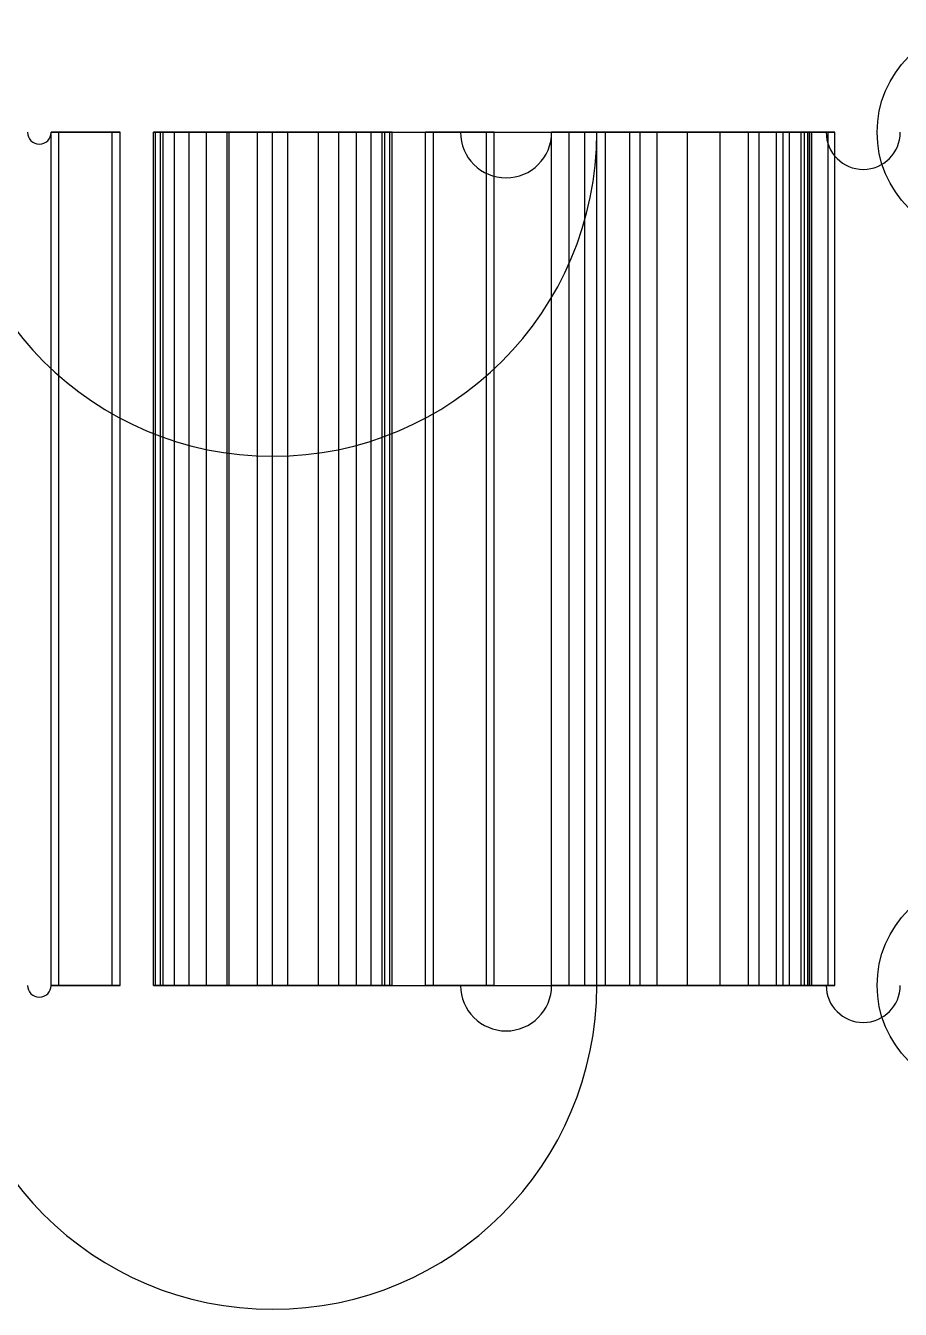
# Model space of a CAD drawing. Header units: millimetres. Extents: x -27 to 27, y -6.8 to 20.2.
# Drawn here: x -5.21 to 13.24, y -6.84 to 20.25 of the extents above; entities that cross this region are included whole.
import ezdxf

# ---------------------------------------------------------------- set-up
doc = ezdxf.new("R2010")
doc.units = ezdxf.units.MM
doc.layers.add('Part', color=7, linetype='CONTINUOUS')

msp = doc.modelspace()

# ---------------------------------------------------------------- linework, layer by layer
at = {"layer": 'Part'}
for p, q in [((-4.673, 18, -19.699), (-4.509, 18, -19.742)), ((-4.509, 18, 19.742), (-4.673, 18, 19.699)), ((-4.673, 0, -19.699), (-4.673, 18, -19.699)), ((-4.673, 18, -19.699), (-4.509, 18, -19.742)), ((-4.673, 0, -19.699), (-4.673, 18, -19.699)), ((-4.673, 0, 19.699), (-4.673, 18, 19.699)), ((-4.509, 18, 19.742), (-4.673, 18, 19.699)), ((-4.673, 0, 19.699), (-4.673, 18, 19.699)), ((-4.509, 18, -19.742), (-3.389, 18, -19.964)), ((-3.389, 18, 19.964), (-4.509, 18, 19.742)), ((-4.509, 0, -19.742), (-4.509, 18, -19.742)), ((-4.509, 18, -19.742), (-3.389, 18, -19.964)), ((-4.509, 0, -19.742), (-4.509, 18, -19.742)), ((-4.509, 0, 19.742), (-4.509, 18, 19.742)), ((-3.389, 18, 19.964), (-4.509, 18, 19.742)), ((-4.509, 0, 19.742), (-4.509, 18, 19.742)), ((-3.389, 18, -19.964), (-3.221, 18, -19.988)), ((-3.221, 18, 19.988), (-3.389, 18, 19.964)), ((-3.389, 0, -19.964), (-3.389, 18, -19.964)), ((-3.389, 18, -19.964), (-3.221, 18, -19.988)), ((-3.389, 0, -19.964), (-3.389, 18, -19.964)), ((-3.389, 0, 19.964), (-3.389, 18, 19.964)), ((-3.221, 18, 19.988), (-3.389, 18, 19.964)), ((-3.389, 0, 19.964), (-3.389, 18, 19.964)), ((-3.221, 0, -19.988), (-3.221, 18, -19.988)), ((-3.221, 0, -19.988), (-3.221, 18, -19.988)), ((-3.221, 0, 19.988), (-3.221, 18, 19.988)), ((-3.221, 0, 19.988), (-3.221, 18, 19.988)), ((-2.516, 18, -22.412), (-2.47, 18, -23.163)), ((-2.367, 18, -21.09), (-2.516, 18, -22.412)), ((-2.47, 18, 23.163), (-2.516, 18, 22.412)), ((-2.516, 18, 22.412), (-2.367, 18, 21.09)), ((-2.516, 0, -22.412), (-2.516, 18, -22.412)), ((-2.516, 18, -22.412), (-2.47, 18, -23.163)), ((-2.516, 0, -22.412), (-2.516, 18, -22.412)), ((-2.367, 18, -21.09), (-2.516, 18, -22.412)), ((-2.516, 0, 22.412), (-2.516, 18, 22.412)), ((-2.47, 18, 23.163), (-2.516, 18, 22.412)), ((-2.516, 0, 22.412), (-2.516, 18, 22.412)), ((-2.516, 18, 22.412), (-2.367, 18, 21.09)), ((-2.47, 18, -23.163), (-2.312, 18, -23.924)), ((-2.312, 18, 23.924), (-2.47, 18, 23.163)), ((-2.47, 0, -23.163), (-2.47, 18, -23.163)), ((-2.47, 18, -23.163), (-2.312, 18, -23.924)), ((-2.47, 0, -23.163), (-2.47, 18, -23.163)), ((-2.47, 0, 23.163), (-2.47, 18, 23.163)), ((-2.312, 18, 23.924), (-2.47, 18, 23.163)), ((-2.47, 0, 23.163), (-2.47, 18, 23.163)), ((-2.367, 0, -21.09), (-2.367, 18, -21.09)), ((-2.367, 0, -21.09), (-2.367, 18, -21.09)), ((-2.367, 0, 21.09), (-2.367, 18, 21.09)), ((-2.367, 0, 21.09), (-2.367, 18, 21.09)), ((-2.312, 18, -23.924), (-2.074, 18, -24.689)), ((-2.074, 18, 24.689), (-2.312, 18, 23.924)), ((-2.312, 0, -23.924), (-2.312, 18, -23.924)), ((-2.312, 18, -23.924), (-2.074, 18, -24.689)), ((-2.312, 0, -23.924), (-2.312, 18, -23.924)), ((-2.312, 0, 23.924), (-2.312, 18, 23.924)), ((-2.074, 18, 24.689), (-2.312, 18, 23.924)), ((-2.312, 0, 23.924), (-2.312, 18, 23.924)), ((-2.074, 18, -24.689), (-1.766, 18, -25.456)), ((-1.766, 18, 25.456), (-2.074, 18, 24.689)), ((-2.074, 0, -24.689), (-2.074, 18, -24.689)), ((-2.074, 18, -24.689), (-1.766, 18, -25.456)), ((-2.074, 0, -24.689), (-2.074, 18, -24.689)), ((-2.074, 0, 24.689), (-2.074, 18, 24.689)), ((-1.766, 18, 25.456), (-2.074, 18, 24.689)), ((-2.074, 0, 24.689), (-2.074, 18, 24.689)), ((-1.766, 18, -25.456), (-1.395, 18, -26.222)), ((-1.395, 18, 26.222), (-1.766, 18, 25.456)), ((-1.766, 0, -25.456), (-1.766, 18, -25.456)), ((-1.766, 18, -25.456), (-1.395, 18, -26.222)), ((-1.766, 0, -25.456), (-1.766, 18, -25.456)), ((-1.766, 0, 25.456), (-1.766, 18, 25.456)), ((-1.395, 18, 26.222), (-1.766, 18, 25.456)), ((-1.766, 0, 25.456), (-1.766, 18, 25.456)), ((-1.395, 18, -26.222), (-0.963, 18, -26.983)), ((-0.963, 18, 26.983), (-1.395, 18, 26.222)), ((-1.395, 0, -26.222), (-1.395, 18, -26.222)), ((-1.395, 18, -26.222), (-0.963, 18, -26.983)), ((-1.395, 0, -26.222), (-1.395, 18, -26.222)), ((-1.395, 0, 26.222), (-1.395, 18, 26.222)), ((-0.963, 18, 26.983), (-1.395, 18, 26.222)), ((-1.395, 0, 26.222), (-1.395, 18, 26.222)), ((-0.963, 18, -26.983), (-0.321, 18, -26.998)), ((-0.321, 18, 26.998), (-0.963, 18, 26.983)), ((-0.963, 0, -26.983), (-0.963, 18, -26.983)), ((-0.963, 18, -26.983), (-0.321, 18, -26.998)), ((-0.963, 0, -26.983), (-0.963, 18, -26.983)), ((-0.963, 0, 26.983), (-0.963, 18, 26.983)), ((-0.321, 18, 26.998), (-0.963, 18, 26.983)), ((-0.963, 0, 26.983), (-0.963, 18, 26.983)), ((-0.918, 18, 12.471), (-0.005, 18, 16.009)), ((-0.918, 18, 12.471), (-0.005, 18, 16.009)), ((-0.918, 0, 12.471), (-0.918, 18, 12.471)), ((-0.918, 0, 12.471), (-0.918, 18, 12.471)), ((-0.321, 18, -26.998), (0.321, 18, -26.998)), ((0.321, 18, 26.998), (-0.321, 18, 26.998)), ((-0.321, 0, -26.998), (-0.321, 18, -26.998)), ((-0.321, 18, -26.998), (0.321, 18, -26.998)), ((-0.321, 0, -26.998), (-0.321, 18, -26.998)), ((-0.321, 0, 26.998), (-0.321, 18, 26.998)), ((0.321, 18, 26.998), (-0.321, 18, 26.998)), ((-0.321, 0, 26.998), (-0.321, 18, 26.998)), ((-0.005, 18, 16.009), (7.748, 18, 14.009)), ((-0.005, 0, 16.009), (-0.005, 18, 16.009)), ((-0.005, 18, 16.009), (7.748, 18, 14.009)), ((-0.005, 0, 16.009), (-0.005, 18, 16.009)), ((0.321, 18, -26.998), (0.963, 18, -26.983)), ((0.963, 18, 26.983), (0.321, 18, 26.998)), ((0.321, 0, -26.998), (0.321, 18, -26.998)), ((0.321, 18, -26.998), (0.963, 18, -26.983)), ((0.321, 0, -26.998), (0.321, 18, -26.998)), ((0.321, 0, 26.998), (0.321, 18, 26.998)), ((0.963, 18, 26.983), (0.321, 18, 26.998)), ((0.321, 0, 26.998), (0.321, 18, 26.998)), ((0.963, 18, -26.983), (1.395, 18, -26.222)), ((1.395, 18, 26.222), (0.963, 18, 26.983)), ((0.963, 0, -26.983), (0.963, 18, -26.983)), ((0.963, 18, -26.983), (1.395, 18, -26.222)), ((0.963, 0, -26.983), (0.963, 18, -26.983)), ((0.963, 0, 26.983), (0.963, 18, 26.983)), ((1.395, 18, 26.222), (0.963, 18, 26.983)), ((0.963, 0, 26.983), (0.963, 18, 26.983)), ((1.395, 18, -26.222), (1.766, 18, -25.456)), ((1.766, 18, 25.456), (1.395, 18, 26.222)), ((1.395, 0, -26.222), (1.395, 18, -26.222)), ((1.395, 18, -26.222), (1.766, 18, -25.456)), ((1.395, 0, -26.222), (1.395, 18, -26.222)), ((1.395, 0, 26.222), (1.395, 18, 26.222)), ((1.766, 18, 25.456), (1.395, 18, 26.222)), ((1.395, 0, 26.222), (1.395, 18, 26.222)), ((1.766, 18, -25.456), (2.074, 18, -24.689)), ((2.074, 18, 24.689), (1.766, 18, 25.456)), ((1.766, 0, -25.456), (1.766, 18, -25.456)), ((1.766, 18, -25.456), (2.074, 18, -24.689)), ((1.766, 0, -25.456), (1.766, 18, -25.456)), ((1.766, 0, 25.456), (1.766, 18, 25.456)), ((2.074, 18, 24.689), (1.766, 18, 25.456)), ((1.766, 0, 25.456), (1.766, 18, 25.456)), ((2.074, 18, -24.689), (2.312, 18, -23.924)), ((2.312, 18, 23.924), (2.074, 18, 24.689)), ((2.074, 0, -24.689), (2.074, 18, -24.689)), ((2.074, 18, -24.689), (2.312, 18, -23.924)), ((2.074, 0, -24.689), (2.074, 18, -24.689)), ((2.074, 0, 24.689), (2.074, 18, 24.689)), ((2.312, 18, 23.924), (2.074, 18, 24.689)), ((2.074, 0, 24.689), (2.074, 18, 24.689)), ((2.312, 18, -23.924), (2.47, 18, -23.163)), ((2.47, 18, 23.163), (2.312, 18, 23.924)), ((2.312, 0, -23.924), (2.312, 18, -23.924)), ((2.312, 18, -23.924), (2.47, 18, -23.163)), ((2.312, 0, -23.924), (2.312, 18, -23.924)), ((2.312, 0, 23.924), (2.312, 18, 23.924)), ((2.47, 18, 23.163), (2.312, 18, 23.924)), ((2.312, 0, 23.924), (2.312, 18, 23.924)), ((2.516, 18, -22.412), (2.367, 18, -21.09)), ((2.367, 18, 21.09), (2.516, 18, 22.412)), ((2.367, 0, -21.09), (2.367, 18, -21.09)), ((2.367, 0, -21.09), (2.367, 18, -21.09)), ((2.516, 18, -22.412), (2.367, 18, -21.09)), ((2.367, 0, 21.09), (2.367, 18, 21.09)), ((2.367, 0, 21.09), (2.367, 18, 21.09)), ((2.367, 18, 21.09), (2.516, 18, 22.412)), ((2.47, 18, -23.163), (2.516, 18, -22.412)), ((2.516, 18, 22.412), (2.47, 18, 23.163)), ((2.47, 0, -23.163), (2.47, 18, -23.163)), ((2.47, 18, -23.163), (2.516, 18, -22.412)), ((2.47, 0, -23.163), (2.47, 18, -23.163)), ((2.47, 0, 23.163), (2.47, 18, 23.163)), ((2.516, 18, 22.412), (2.47, 18, 23.163)), ((2.47, 0, 23.163), (2.47, 18, 23.163)), ((2.516, 0, -22.412), (2.516, 18, -22.412)), ((2.516, 0, -22.412), (2.516, 18, -22.412)), ((2.516, 0, 22.412), (2.516, 18, 22.412)), ((2.516, 0, 22.412), (2.516, 18, 22.412)), ((3.221, 18, -19.988), (3.389, 18, -19.964)), ((3.389, 18, 19.964), (3.221, 18, 19.988)), ((3.221, 0, -19.988), (3.221, 18, -19.988)), ((3.221, 18, -19.988), (3.389, 18, -19.964)), ((3.221, 0, -19.988), (3.221, 18, -19.988)), ((3.221, 0, 19.988), (3.221, 18, 19.988)), ((3.389, 18, 19.964), (3.221, 18, 19.988)), ((3.221, 0, 19.988), (3.221, 18, 19.988)), ((3.389, 18, -19.964), (4.509, 18, -19.742)), ((4.509, 18, 19.742), (3.389, 18, 19.964)), ((3.389, 0, -19.964), (3.389, 18, -19.964)), ((3.389, 18, -19.964), (4.509, 18, -19.742)), ((3.389, 0, -19.964), (3.389, 18, -19.964)), ((3.389, 0, 19.964), (3.389, 18, 19.964)), ((4.509, 18, 19.742), (3.389, 18, 19.964)), ((3.389, 0, 19.964), (3.389, 18, 19.964)), ((4.509, 18, -19.742), (4.673, 18, -19.699)), ((4.673, 18, 19.699), (4.509, 18, 19.742)), ((4.509, 0, -19.742), (4.509, 18, -19.742)), ((4.509, 18, -19.742), (4.673, 18, -19.699)), ((4.509, 0, -19.742), (4.509, 18, -19.742)), ((4.509, 0, 19.742), (4.509, 18, 19.742)), ((4.673, 18, 19.699), (4.509, 18, 19.742)), ((4.509, 0, 19.742), (4.509, 18, 19.742)), ((4.673, 0, -19.699), (4.673, 18, -19.699)), ((4.673, 0, -19.699), (4.673, 18, -19.699)), ((4.673, 0, 19.699), (4.673, 18, 19.699)), ((4.673, 0, 19.699), (4.673, 18, 19.699)), ((5.884, 18, -20.39), (6.253, 18, -21.669)), ((6.253, 18, 21.669), (5.884, 18, 20.39)), ((5.884, 0, -20.39), (5.884, 18, -20.39)), ((5.884, 18, -20.39), (6.253, 18, -21.669)), ((5.884, 0, -20.39), (5.884, 18, -20.39)), ((5.884, 0, 20.39), (5.884, 18, 20.39)), ((6.253, 18, 21.669), (5.884, 18, 20.39)), ((5.884, 0, 20.39), (5.884, 18, 20.39)), ((6.253, 18, -21.669), (6.582, 18, -22.345)), ((6.582, 18, 22.345), (6.253, 18, 21.669)), ((6.253, 0, -21.669), (6.253, 18, -21.669)), ((6.253, 18, -21.669), (6.582, 18, -22.345)), ((6.253, 0, -21.669), (6.253, 18, -21.669)), ((6.253, 0, 21.669), (6.253, 18, 21.669)), ((6.582, 18, 22.345), (6.253, 18, 21.669)), ((6.253, 0, 21.669), (6.253, 18, 21.669)), ((6.582, 18, -22.345), (7.019, 18, -22.987)), ((7.019, 18, 22.987), (6.582, 18, 22.345)), ((6.582, 0, -22.345), (6.582, 18, -22.345)), ((6.582, 18, -22.345), (7.019, 18, -22.987)), ((6.582, 0, -22.345), (6.582, 18, -22.345)), ((6.582, 0, 22.345), (6.582, 18, 22.345)), ((7.019, 18, 22.987), (6.582, 18, 22.345)), ((6.582, 0, 22.345), (6.582, 18, 22.345)), ((6.836, 18, 10.471), (7.748, 18, 14.009)), ((6.836, 18, 10.471), (7.748, 18, 14.009)), ((6.836, 0, 10.471), (6.836, 18, 10.471)), ((6.836, 0, 10.471), (6.836, 18, 10.471)), ((7.019, 18, -22.987), (7.532, 18, -23.604)), ((7.532, 18, 23.604), (7.019, 18, 22.987)), ((7.019, 0, -22.987), (7.019, 18, -22.987)), ((7.019, 18, -22.987), (7.532, 18, -23.604)), ((7.019, 0, -22.987), (7.019, 18, -22.987)), ((7.019, 0, 22.987), (7.019, 18, 22.987)), ((7.532, 18, 23.604), (7.019, 18, 22.987)), ((7.019, 0, 22.987), (7.019, 18, 22.987)), ((7.532, 18, -23.604), (8.11, 18, -24.195)), ((8.11, 18, 24.195), (7.532, 18, 23.604)), ((7.532, 0, -23.604), (7.532, 18, -23.604)), ((7.532, 18, -23.604), (8.11, 18, -24.195)), ((7.532, 0, -23.604), (7.532, 18, -23.604)), ((7.532, 0, 23.604), (7.532, 18, 23.604)), ((8.11, 18, 24.195), (7.532, 18, 23.604)), ((7.532, 0, 23.604), (7.532, 18, 23.604)), ((7.748, 0, 14.009), (7.748, 18, 14.009)), ((7.748, 0, 14.009), (7.748, 18, 14.009)), ((8.11, 18, -24.195), (8.746, 18, -24.76)), ((8.746, 18, 24.76), (8.11, 18, 24.195)), ((8.11, 0, -24.195), (8.11, 18, -24.195)), ((8.11, 18, -24.195), (8.746, 18, -24.76)), ((8.11, 0, -24.195), (8.11, 18, -24.195)), ((8.11, 0, 24.195), (8.11, 18, 24.195)), ((8.746, 18, 24.76), (8.11, 18, 24.195)), ((8.11, 0, 24.195), (8.11, 18, 24.195)), ((8.746, 18, -24.76), (9.436, 18, -25.297)), ((9.436, 18, 25.297), (8.746, 18, 24.76)), ((8.746, 0, -24.76), (8.746, 18, -24.76)), ((8.746, 18, -24.76), (9.436, 18, -25.297)), ((8.746, 0, -24.76), (8.746, 18, -24.76)), ((8.746, 0, 24.76), (8.746, 18, 24.76)), ((9.436, 18, 25.297), (8.746, 18, 24.76)), ((8.746, 0, 24.76), (8.746, 18, 24.76)), ((9.436, 18, -25.297), (10.035, 18, -25.066)), ((10.035, 18, 25.066), (9.436, 18, 25.297)), ((9.436, 0, -25.297), (9.436, 18, -25.297)), ((9.436, 18, -25.297), (10.035, 18, -25.066)), ((9.436, 0, -25.297), (9.436, 18, -25.297)), ((9.436, 0, 25.297), (9.436, 18, 25.297)), ((10.035, 18, 25.066), (9.436, 18, 25.297)), ((9.436, 0, 25.297), (9.436, 18, 25.297)), ((10.035, 18, -25.066), (10.628, 18, -24.82)), ((10.628, 18, 24.82), (10.035, 18, 25.066)), ((10.035, 0, -25.066), (10.035, 18, -25.066)), ((10.035, 18, -25.066), (10.628, 18, -24.82)), ((10.035, 0, -25.066), (10.035, 18, -25.066)), ((10.035, 0, 25.066), (10.035, 18, 25.066)), ((10.628, 18, 24.82), (10.035, 18, 25.066)), ((10.035, 0, 25.066), (10.035, 18, 25.066)), ((10.901, 18, -19.743), (10.258, 18, -18.579)), ((10.258, 18, 18.579), (10.901, 18, 19.743)), ((10.258, 0, -18.579), (10.258, 18, -18.579)), ((10.258, 0, -18.579), (10.258, 18, -18.579)), ((10.901, 18, -19.743), (10.258, 18, -18.579)), ((10.258, 0, 18.579), (10.258, 18, 18.579)), ((10.258, 0, 18.579), (10.258, 18, 18.579)), ((10.258, 18, 18.579), (10.901, 18, 19.743)), ((10.625, 18, -17.234), (10.771, 18, -17.148)), ((10.771, 18, 17.148), (10.625, 18, 17.234)), ((10.625, 0, -17.234), (10.625, 18, -17.234)), ((10.625, 18, -17.234), (10.771, 18, -17.148)), ((10.625, 0, -17.234), (10.625, 18, -17.234)), ((10.625, 0, 17.234), (10.625, 18, 17.234)), ((10.771, 18, 17.148), (10.625, 18, 17.234)), ((10.625, 0, 17.234), (10.625, 18, 17.234)), ((10.628, 18, -24.82), (11.216, 18, -24.56)), ((11.216, 18, 24.56), (10.628, 18, 24.82)), ((10.628, 0, -24.82), (10.628, 18, -24.82)), ((10.628, 18, -24.82), (11.216, 18, -24.56)), ((10.628, 0, -24.82), (10.628, 18, -24.82)), ((10.628, 0, 24.82), (10.628, 18, 24.82)), ((11.216, 18, 24.56), (10.628, 18, 24.82)), ((10.628, 0, 24.82), (10.628, 18, 24.82)), ((10.771, 18, -17.148), (11.72, 18, -16.513)), ((11.72, 18, 16.513), (10.771, 18, 17.148)), ((10.771, 0, -17.148), (10.771, 18, -17.148)), ((10.771, 18, -17.148), (11.72, 18, -16.513)), ((10.771, 0, -17.148), (10.771, 18, -17.148)), ((10.771, 0, 17.148), (10.771, 18, 17.148)), ((11.72, 18, 16.513), (10.771, 18, 17.148)), ((10.771, 0, 17.148), (10.771, 18, 17.148)), ((11.146, 18, -20.454), (10.901, 18, -19.743)), ((10.901, 18, 19.743), (11.146, 18, 20.454)), ((10.901, 0, -19.743), (10.901, 18, -19.743)), ((10.901, 0, -19.743), (10.901, 18, -19.743)), ((11.146, 18, -20.454), (10.901, 18, -19.743)), ((10.901, 0, 19.743), (10.901, 18, 19.743)), ((10.901, 0, 19.743), (10.901, 18, 19.743)), ((10.901, 18, 19.743), (11.146, 18, 20.454)), ((11.291, 18, -21.218), (11.146, 18, -20.454)), ((11.146, 18, 20.454), (11.291, 18, 21.218)), ((11.146, 0, -20.454), (11.146, 18, -20.454)), ((11.146, 0, -20.454), (11.146, 18, -20.454)), ((11.291, 18, -21.218), (11.146, 18, -20.454)), ((11.146, 0, 20.454), (11.146, 18, 20.454)), ((11.146, 0, 20.454), (11.146, 18, 20.454)), ((11.146, 18, 20.454), (11.291, 18, 21.218)), ((11.216, 18, -24.56), (11.323, 18, -23.692)), ((11.323, 18, 23.692), (11.216, 18, 24.56)), ((11.216, 0, -24.56), (11.216, 18, -24.56)), ((11.216, 18, -24.56), (11.323, 18, -23.692)), ((11.216, 0, -24.56), (11.216, 18, -24.56)), ((11.216, 0, 24.56), (11.216, 18, 24.56)), ((11.323, 18, 23.692), (11.216, 18, 24.56)), ((11.216, 0, 24.56), (11.216, 18, 24.56)), ((11.364, 18, -22.016), (11.291, 18, -21.218)), ((11.291, 18, 21.218), (11.364, 18, 22.016)), ((11.291, 0, -21.218), (11.291, 18, -21.218)), ((11.291, 0, -21.218), (11.291, 18, -21.218)), ((11.364, 18, -22.016), (11.291, 18, -21.218)), ((11.291, 0, 21.218), (11.291, 18, 21.218)), ((11.291, 0, 21.218), (11.291, 18, 21.218)), ((11.291, 18, 21.218), (11.364, 18, 22.016)), ((11.323, 18, -23.692), (11.374, 18, -22.843)), ((11.374, 18, 22.843), (11.323, 18, 23.692)), ((11.323, 0, -23.692), (11.323, 18, -23.692)), ((11.323, 18, -23.692), (11.374, 18, -22.843)), ((11.323, 0, -23.692), (11.323, 18, -23.692)), ((11.323, 0, 23.692), (11.323, 18, 23.692)), ((11.374, 18, 22.843), (11.323, 18, 23.692)), ((11.323, 0, 23.692), (11.323, 18, 23.692)), ((11.374, 18, -22.843), (11.364, 18, -22.016)), ((11.364, 18, 22.016), (11.374, 18, 22.843)), ((11.364, 0, -22.016), (11.364, 18, -22.016)), ((11.364, 0, -22.016), (11.364, 18, -22.016)), ((11.374, 18, -22.843), (11.364, 18, -22.016)), ((11.364, 0, 22.016), (11.364, 18, 22.016)), ((11.364, 0, 22.016), (11.364, 18, 22.016)), ((11.364, 18, 22.016), (11.374, 18, 22.843)), ((11.374, 0, -22.843), (11.374, 18, -22.843)), ((11.374, 0, -22.843), (11.374, 18, -22.843)), ((11.374, 0, 22.843), (11.374, 18, 22.843)), ((11.374, 0, 22.843), (11.374, 18, 22.843)), ((11.72, 18, -16.513), (11.856, 18, -16.412)), ((11.856, 18, 16.412), (11.72, 18, 16.513)), ((11.72, 0, -16.513), (11.72, 18, -16.513)), ((11.72, 18, -16.513), (11.856, 18, -16.412)), ((11.72, 0, -16.513), (11.72, 18, -16.513)), ((11.72, 0, 16.513), (11.72, 18, 16.513)), ((11.856, 18, 16.412), (11.72, 18, 16.513)), ((11.72, 0, 16.513), (11.72, 18, 16.513)), ((11.856, 0, -16.412), (11.856, 18, -16.412)), ((11.856, 0, -16.412), (11.856, 18, -16.412)), ((11.856, 0, 16.412), (11.856, 18, 16.412)), ((11.856, 0, 16.412), (11.856, 18, 16.412)), ((-4.673, 0, -19.699), (-4.509, 0, -19.742)), ((-4.509, 0, 19.742), (-4.673, 0, 19.699)), ((-4.673, 0, -19.699), (-4.509, 0, -19.742)), ((-4.509, 0, 19.742), (-4.673, 0, 19.699)), ((-4.509, 0, -19.742), (-3.389, 0, -19.964)), ((-3.389, 0, 19.964), (-4.509, 0, 19.742)), ((-4.509, 0, -19.742), (-3.389, 0, -19.964)), ((-3.389, 0, 19.964), (-4.509, 0, 19.742)), ((-3.389, 0, -19.964), (-3.221, 0, -19.988)), ((-3.221, 0, 19.988), (-3.389, 0, 19.964)), ((-3.389, 0, -19.964), (-3.221, 0, -19.988)), ((-3.221, 0, 19.988), (-3.389, 0, 19.964)), ((-2.516, 0, -22.412), (-2.47, 0, -23.163)), ((-2.367, 0, -21.09), (-2.516, 0, -22.412)), ((-2.47, 0, 23.163), (-2.516, 0, 22.412)), ((-2.516, 0, 22.412), (-2.367, 0, 21.09)), ((-2.516, 0, -22.412), (-2.47, 0, -23.163)), ((-2.367, 0, -21.09), (-2.516, 0, -22.412)), ((-2.47, 0, 23.163), (-2.516, 0, 22.412)), ((-2.516, 0, 22.412), (-2.367, 0, 21.09)), ((-2.47, 0, -23.163), (-2.312, 0, -23.924)), ((-2.312, 0, 23.924), (-2.47, 0, 23.163)), ((-2.47, 0, -23.163), (-2.312, 0, -23.924)), ((-2.312, 0, 23.924), (-2.47, 0, 23.163)), ((-2.312, 0, -23.924), (-2.074, 0, -24.689)), ((-2.074, 0, 24.689), (-2.312, 0, 23.924)), ((-2.312, 0, -23.924), (-2.074, 0, -24.689)), ((-2.074, 0, 24.689), (-2.312, 0, 23.924)), ((-2.074, 0, -24.689), (-1.766, 0, -25.456)), ((-1.766, 0, 25.456), (-2.074, 0, 24.689)), ((-2.074, 0, -24.689), (-1.766, 0, -25.456)), ((-1.766, 0, 25.456), (-2.074, 0, 24.689)), ((-1.766, 0, -25.456), (-1.395, 0, -26.222)), ((-1.395, 0, 26.222), (-1.766, 0, 25.456)), ((-1.766, 0, -25.456), (-1.395, 0, -26.222)), ((-1.395, 0, 26.222), (-1.766, 0, 25.456)), ((-1.395, 0, -26.222), (-0.963, 0, -26.983)), ((-0.963, 0, 26.983), (-1.395, 0, 26.222)), ((-1.395, 0, -26.222), (-0.963, 0, -26.983)), ((-0.963, 0, 26.983), (-1.395, 0, 26.222)), ((-0.963, 0, -26.983), (-0.321, 0, -26.998)), ((-0.321, 0, 26.998), (-0.963, 0, 26.983)), ((-0.963, 0, -26.983), (-0.321, 0, -26.998)), ((-0.321, 0, 26.998), (-0.963, 0, 26.983)), ((-0.918, 0, 12.471), (-0.005, 0, 16.009)), ((-0.918, 0, 12.471), (-0.005, 0, 16.009)), ((-0.321, 0, -26.998), (0.321, 0, -26.998)), ((0.321, 0, 26.998), (-0.321, 0, 26.998)), ((-0.321, 0, -26.998), (0.321, 0, -26.998)), ((0.321, 0, 26.998), (-0.321, 0, 26.998)), ((-0.005, 0, 16.009), (7.748, 0, 14.009)), ((-0.005, 0, 16.009), (7.748, 0, 14.009)), ((0.321, 0, -26.998), (0.963, 0, -26.983)), ((0.963, 0, 26.983), (0.321, 0, 26.998)), ((0.321, 0, -26.998), (0.963, 0, -26.983)), ((0.963, 0, 26.983), (0.321, 0, 26.998)), ((0.963, 0, -26.983), (1.395, 0, -26.222)), ((1.395, 0, 26.222), (0.963, 0, 26.983)), ((0.963, 0, -26.983), (1.395, 0, -26.222)), ((1.395, 0, 26.222), (0.963, 0, 26.983)), ((1.395, 0, -26.222), (1.766, 0, -25.456)), ((1.766, 0, 25.456), (1.395, 0, 26.222)), ((1.395, 0, -26.222), (1.766, 0, -25.456)), ((1.766, 0, 25.456), (1.395, 0, 26.222)), ((1.766, 0, -25.456), (2.074, 0, -24.689)), ((2.074, 0, 24.689), (1.766, 0, 25.456)), ((1.766, 0, -25.456), (2.074, 0, -24.689)), ((2.074, 0, 24.689), (1.766, 0, 25.456)), ((2.074, 0, -24.689), (2.312, 0, -23.924)), ((2.312, 0, 23.924), (2.074, 0, 24.689)), ((2.074, 0, -24.689), (2.312, 0, -23.924)), ((2.312, 0, 23.924), (2.074, 0, 24.689)), ((2.312, 0, -23.924), (2.47, 0, -23.163)), ((2.47, 0, 23.163), (2.312, 0, 23.924)), ((2.312, 0, -23.924), (2.47, 0, -23.163)), ((2.47, 0, 23.163), (2.312, 0, 23.924)), ((2.516, 0, -22.412), (2.367, 0, -21.09)), ((2.367, 0, 21.09), (2.516, 0, 22.412)), ((2.516, 0, -22.412), (2.367, 0, -21.09)), ((2.367, 0, 21.09), (2.516, 0, 22.412)), ((2.47, 0, -23.163), (2.516, 0, -22.412)), ((2.516, 0, 22.412), (2.47, 0, 23.163)), ((2.47, 0, -23.163), (2.516, 0, -22.412)), ((2.516, 0, 22.412), (2.47, 0, 23.163)), ((3.221, 0, -19.988), (3.389, 0, -19.964)), ((3.389, 0, 19.964), (3.221, 0, 19.988)), ((3.221, 0, -19.988), (3.389, 0, -19.964)), ((3.389, 0, 19.964), (3.221, 0, 19.988)), ((3.389, 0, -19.964), (4.509, 0, -19.742)), ((4.509, 0, 19.742), (3.389, 0, 19.964)), ((3.389, 0, -19.964), (4.509, 0, -19.742)), ((4.509, 0, 19.742), (3.389, 0, 19.964)), ((4.509, 0, -19.742), (4.673, 0, -19.699)), ((4.673, 0, 19.699), (4.509, 0, 19.742)), ((4.509, 0, -19.742), (4.673, 0, -19.699)), ((4.673, 0, 19.699), (4.509, 0, 19.742)), ((5.884, 0, -20.39), (6.253, 0, -21.669)), ((6.253, 0, 21.669), (5.884, 0, 20.39)), ((5.884, 0, -20.39), (6.253, 0, -21.669)), ((6.253, 0, 21.669), (5.884, 0, 20.39)), ((6.253, 0, -21.669), (6.582, 0, -22.345)), ((6.582, 0, 22.345), (6.253, 0, 21.669)), ((6.253, 0, -21.669), (6.582, 0, -22.345)), ((6.582, 0, 22.345), (6.253, 0, 21.669)), ((6.582, 0, -22.345), (7.019, 0, -22.987)), ((7.019, 0, 22.987), (6.582, 0, 22.345)), ((6.582, 0, -22.345), (7.019, 0, -22.987)), ((7.019, 0, 22.987), (6.582, 0, 22.345)), ((6.836, 0, 10.471), (7.748, 0, 14.009)), ((6.836, 0, 10.471), (7.748, 0, 14.009)), ((7.019, 0, -22.987), (7.532, 0, -23.604)), ((7.532, 0, 23.604), (7.019, 0, 22.987)), ((7.019, 0, -22.987), (7.532, 0, -23.604)), ((7.532, 0, 23.604), (7.019, 0, 22.987)), ((7.532, 0, -23.604), (8.11, 0, -24.195)), ((8.11, 0, 24.195), (7.532, 0, 23.604)), ((7.532, 0, -23.604), (8.11, 0, -24.195)), ((8.11, 0, 24.195), (7.532, 0, 23.604)), ((8.11, 0, -24.195), (8.746, 0, -24.76)), ((8.746, 0, 24.76), (8.11, 0, 24.195)), ((8.11, 0, -24.195), (8.746, 0, -24.76)), ((8.746, 0, 24.76), (8.11, 0, 24.195)), ((8.746, 0, -24.76), (9.436, 0, -25.297)), ((9.436, 0, 25.297), (8.746, 0, 24.76)), ((8.746, 0, -24.76), (9.436, 0, -25.297)), ((9.436, 0, 25.297), (8.746, 0, 24.76)), ((9.436, 0, -25.297), (10.035, 0, -25.066)), ((10.035, 0, 25.066), (9.436, 0, 25.297)), ((9.436, 0, -25.297), (10.035, 0, -25.066)), ((10.035, 0, 25.066), (9.436, 0, 25.297)), ((10.035, 0, -25.066), (10.628, 0, -24.82)), ((10.628, 0, 24.82), (10.035, 0, 25.066)), ((10.035, 0, -25.066), (10.628, 0, -24.82)), ((10.628, 0, 24.82), (10.035, 0, 25.066)), ((10.901, 0, -19.743), (10.258, 0, -18.579)), ((10.258, 0, 18.579), (10.901, 0, 19.743)), ((10.901, 0, -19.743), (10.258, 0, -18.579)), ((10.258, 0, 18.579), (10.901, 0, 19.743)), ((10.625, 0, -17.234), (10.771, 0, -17.148)), ((10.771, 0, 17.148), (10.625, 0, 17.234)), ((10.625, 0, -17.234), (10.771, 0, -17.148)), ((10.771, 0, 17.148), (10.625, 0, 17.234)), ((10.628, 0, -24.82), (11.216, 0, -24.56)), ((11.216, 0, 24.56), (10.628, 0, 24.82)), ((10.628, 0, -24.82), (11.216, 0, -24.56)), ((11.216, 0, 24.56), (10.628, 0, 24.82)), ((10.771, 0, -17.148), (11.72, 0, -16.513)), ((11.72, 0, 16.513), (10.771, 0, 17.148)), ((10.771, 0, -17.148), (11.72, 0, -16.513)), ((11.72, 0, 16.513), (10.771, 0, 17.148)), ((11.146, 0, -20.454), (10.901, 0, -19.743)), ((10.901, 0, 19.743), (11.146, 0, 20.454)), ((11.146, 0, -20.454), (10.901, 0, -19.743)), ((10.901, 0, 19.743), (11.146, 0, 20.454)), ((11.291, 0, -21.218), (11.146, 0, -20.454)), ((11.146, 0, 20.454), (11.291, 0, 21.218)), ((11.291, 0, -21.218), (11.146, 0, -20.454)), ((11.146, 0, 20.454), (11.291, 0, 21.218)), ((11.216, 0, -24.56), (11.323, 0, -23.692)), ((11.323, 0, 23.692), (11.216, 0, 24.56)), ((11.216, 0, -24.56), (11.323, 0, -23.692)), ((11.323, 0, 23.692), (11.216, 0, 24.56)), ((11.364, 0, -22.016), (11.291, 0, -21.218)), ((11.291, 0, 21.218), (11.364, 0, 22.016)), ((11.364, 0, -22.016), (11.291, 0, -21.218)), ((11.291, 0, 21.218), (11.364, 0, 22.016)), ((11.323, 0, -23.692), (11.374, 0, -22.843)), ((11.374, 0, 22.843), (11.323, 0, 23.692)), ((11.323, 0, -23.692), (11.374, 0, -22.843)), ((11.374, 0, 22.843), (11.323, 0, 23.692)), ((11.374, 0, -22.843), (11.364, 0, -22.016)), ((11.364, 0, 22.016), (11.374, 0, 22.843)), ((11.374, 0, -22.843), (11.364, 0, -22.016)), ((11.364, 0, 22.016), (11.374, 0, 22.843)), ((11.72, 0, -16.513), (11.856, 0, -16.412)), ((11.856, 0, 16.412), (11.72, 0, 16.513)), ((11.72, 0, -16.513), (11.856, 0, -16.412)), ((11.856, 0, 16.412), (11.72, 0, 16.513))]:
    msp.add_line(p, q, dxfattribs=at)
for centre in [(15, 18), (15, 18), (15, 0), (15, 0)]:
    msp.add_circle(centre, 2.25, dxfattribs=at)
for centre, radius, start, end in [((-3.361, 18, -20.978), 0.994, 0, 0), ((-3.361, 18, 20.978), 0.994, 0, 0), ((-3.361, 18, -20.978), 0.994, 0, 0), ((-3.361, 18, 20.978), 0.994, 0, 0), ((11.133, 18, -18.095), 0.508, 180, 180), ((11.133, 18, 18.095), 0.508, 180, 180), ((11.133, 18, -18.095), 0.508, 180, 180), ((11.133, 18, 18.095), 0.508, 180, 180), ((0, 18), 6.836, 180, 0), ((0, 18), 6.836, 180, 0), ((-4.923, 18, -20.668), 0.25, 180, 0), ((-4.923, 18, 20.668), 0.25, 180, 0), ((-4.923, 18, -20.668), 0.25, 180, 0), ((-4.923, 18, 20.668), 0.25, 180, 0), ((3.361, 18, -20.978), 0.14, 180, 180), ((3.361, 18, 20.978), 0.14, 180, 180), ((3.361, 18, -20.978), 0.14, 180, 180), ((3.361, 18, 20.978), 0.14, 180, 180), ((4.923, 18, -20.668), 0.961, 180, 0), ((4.923, 18, 20.668), 0.961, 180, 0), ((4.923, 18, -20.668), 0.961, 180, 0), ((4.923, 18, 20.668), 0.961, 180, 0), ((12.457, 18, -17.21), 0.782, 180, 0), ((12.457, 18, 17.21), 0.782, 180, 0), ((12.457, 18, -17.21), 0.782, 180, 0), ((12.457, 18, 17.21), 0.782, 180, 0), ((-3.361, 0, -20.978), 0.994, 0, 0), ((-3.361, 0, 20.978), 0.994, 0, 0), ((-3.361, 0, -20.978), 0.994, 0, 0), ((-3.361, 0, 20.978), 0.994, 0, 0), ((11.133, 0, -18.095), 0.508, 180, 180), ((11.133, 0, 18.095), 0.508, 180, 180), ((11.133, 0, -18.095), 0.508, 180, 180), ((11.133, 0, 18.095), 0.508, 180, 180), ((0, 0), 6.836, 180, 0), ((0, 0), 6.836, 180, 0), ((-4.923, 0, -20.668), 0.25, 180, 0), ((-4.923, 0, 20.668), 0.25, 180, 0), ((-4.923, 0, -20.668), 0.25, 180, 0), ((-4.923, 0, 20.668), 0.25, 180, 0), ((3.361, 0, -20.978), 0.14, 180, 180), ((3.361, 0, 20.978), 0.14, 180, 180), ((3.361, 0, -20.978), 0.14, 180, 180), ((3.361, 0, 20.978), 0.14, 180, 180), ((4.923, 0, -20.668), 0.961, 180, 0), ((4.923, 0, 20.668), 0.961, 180, 0), ((4.923, 0, -20.668), 0.961, 180, 0), ((4.923, 0, 20.668), 0.961, 180, 0), ((12.457, 0, -17.21), 0.782, 180, 0), ((12.457, 0, 17.21), 0.782, 180, 0), ((12.457, 0, -17.21), 0.782, 180, 0), ((12.457, 0, 17.21), 0.782, 180, 0)]:
    msp.add_arc(centre, radius, start, end, dxfattribs=at)

doc.saveas('drawing.dxf')
